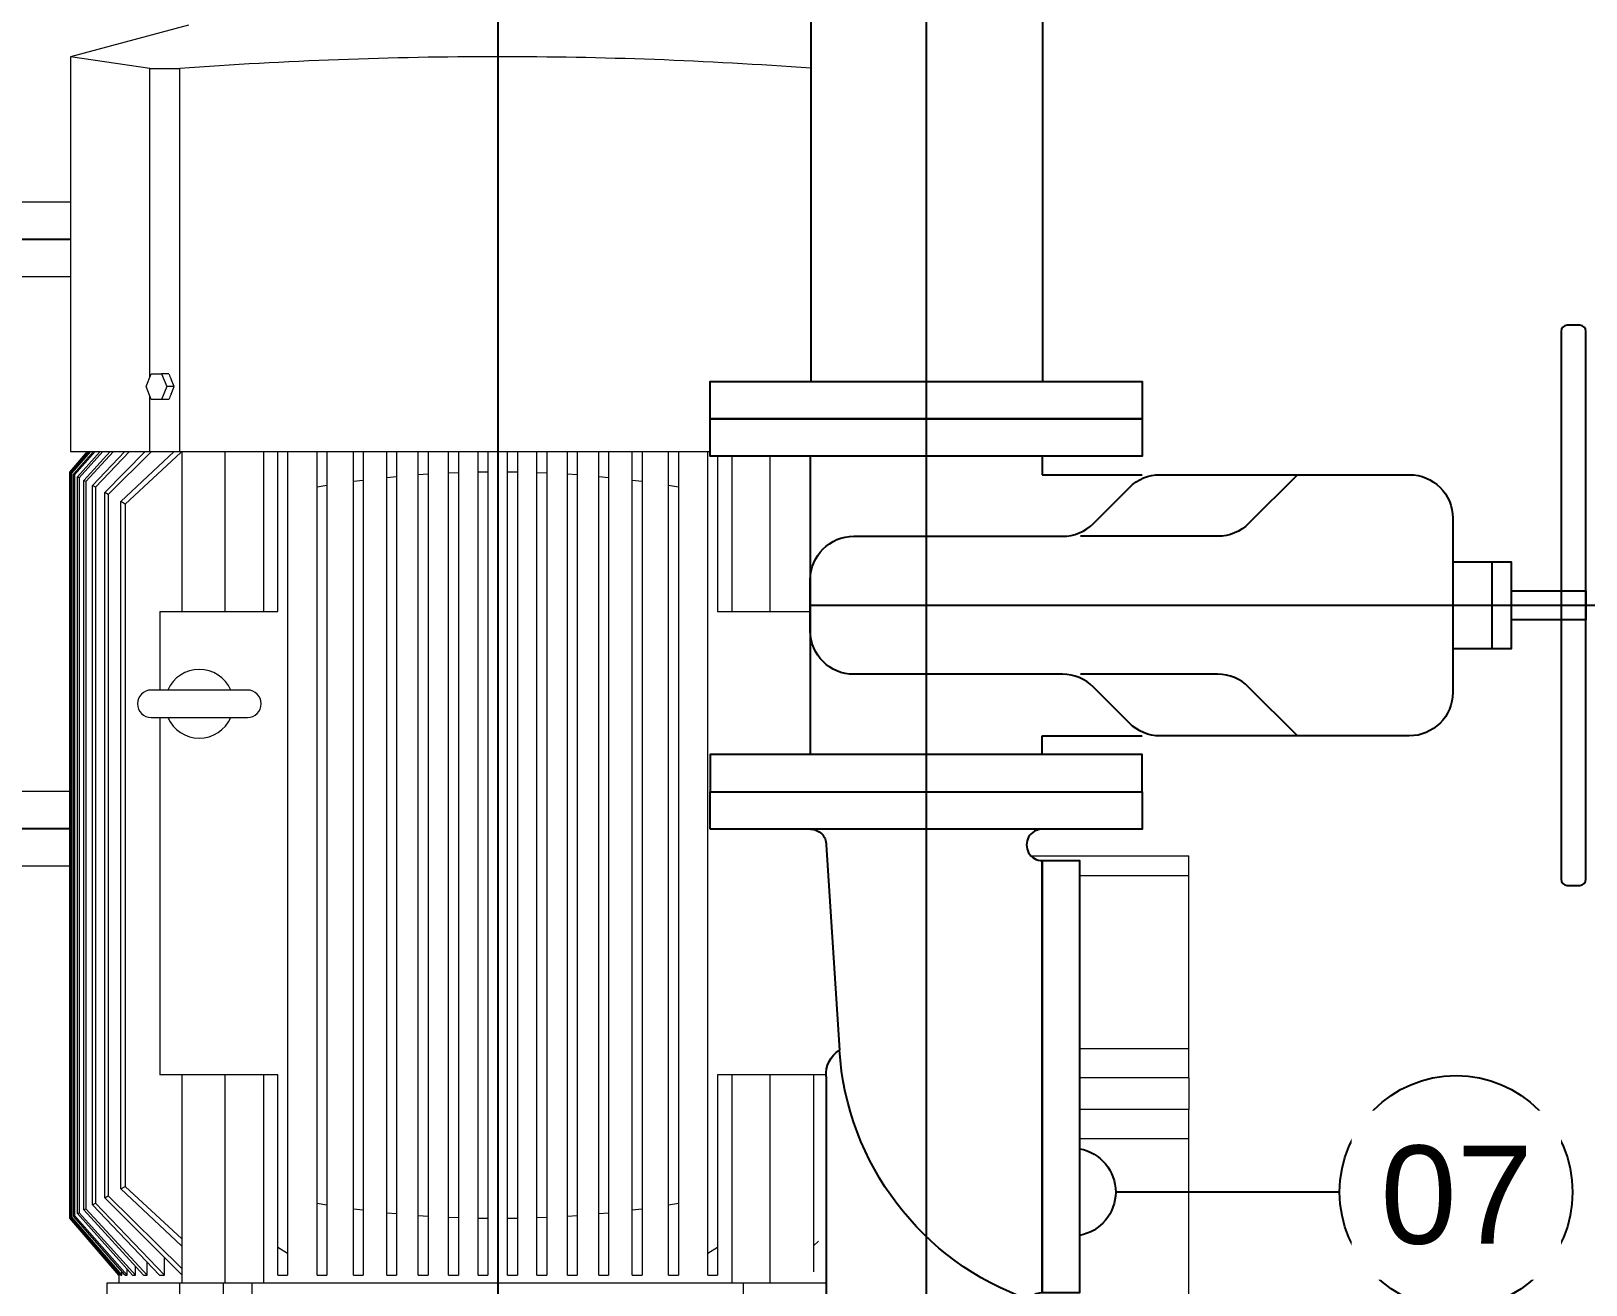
# Model space of a CAD drawing. Extents: x -160 to 364724, y -100 to 7353297.
# Drawn here: x 360236.9973 to 360237.4802, y 7349087.6858 to 7349088.0751 of the extents above; entities that cross this region are included whole.
import ezdxf
from ezdxf.enums import TextEntityAlignment as Align

# ---------------------------------------------------------------- set-up
doc = ezdxf.new("R2010")
doc.units = 0
doc.header["$LTSCALE"] = 5
doc.linetypes.add('________________', pattern=[0])
doc.linetypes.add('SGC_DASHDOT', pattern=[1, 0.5, -0.25, 0, -0.25])
for name, color, linetype in [('BOLA LM', 1, 'Continuous'), ('BOMBA', 1, 'Continuous'), ('FLANGES', 2, 'Continuous'), ('SANC_COTAS', 1, 'Continuous'), ('SANC_TEXTO', 2, 'Continuous'), ('SGC-Eixos', 253, 'SGC_DASHDOT'), ('SGC-Tubos (Desenho Bifilar)', 3, 'Continuous'), ('SGC-Valvulas (Acionamento)', 2, 'Continuous'), ('SGC-Valvulas (Linhas Externas)', 3, 'Continuous')]:
    doc.layers.add(name, color=color, linetype=linetype)
doc.layers.add('ESCADA', color=2, linetype='Continuous', lineweight=20)
doc.styles.add('R-80', font='arial.ttf')

# ---------------------------------------------------------------- blocks, each defined once
blk = doc.blocks.new('SG_1_R23FC10_D100', base_point=(3190.019199717499, 1643.318590489398))
at = {"layer": 'FLANGES'}
blk.add_line((3190.041366384165, 1643.606657156065), (3189.997033050832, 1643.606657156065), dxfattribs=at)
blk.add_lwpolyline([(3190.041366384165, 1643.586790489398), (3190.041366384165, 1643.616590489398), (3189.997033050832, 1643.616590489398), (3189.997033050832, 1643.586790489398)], dxfattribs=at)
for points in [[(3189.924199717499, 1643.208590489398), (3189.924199717499, 1643.428590489398), (3189.943199717499, 1643.428590489398), (3189.943199717499, 1643.208590489398)], [(3190.114199717499, 1643.208590489398), (3190.114199717499, 1643.428590489398), (3190.095199717499, 1643.428590489398), (3190.095199717499, 1643.208590489398)]]:
    blk.add_lwpolyline(points, close=True, dxfattribs=at)
at = {"layer": 'SGC-Valvulas (Acionamento)', "color": 3}
blk.add_lwpolyline([(3189.879755273054, 1643.654590489398), (3190.158644161943, 1643.654590489398, -0.414213562373095), (3190.16181082861, 1643.651423822731), (3190.16181082861, 1643.645090489398, -0.414213562373095), (3190.158644161943, 1643.641923822731), (3189.879755273054, 1643.641923822731, -0.414213562373095), (3189.876588606387, 1643.645090489398), (3189.876588606387, 1643.651423822731, -0.414213562373095)], format="xyb", close=True, dxfattribs=at)
at = {"layer": 'SGC-Valvulas (Acionamento)'}
blk.add_lwpolyline([(3190.026588606388, 1643.616590489398), (3190.026588606388, 1643.654590489398), (3190.01181082861, 1643.654590489398), (3190.01181082861, 1643.616590489398)], dxfattribs=at)
at = {"layer": 'SGC-Valvulas (Linhas Externas)'}
for p, q in [((3189.952699717499, 1643.377590489398), (3189.952699717499, 1643.428590489398)), ((3190.085699717499, 1643.377590489398), (3190.085699717499, 1643.428590489398)), ((3189.943199717499, 1643.377590489398), (3189.952699717499, 1643.377590489398)), ((3190.095199717499, 1643.377590489398), (3190.085699717499, 1643.377590489398)), ((3190.095199717499, 1643.259590489398), (3189.943199717499, 1643.259590489398))]:
    blk.add_line(p, q, dxfattribs=at)
blk.add_lwpolyline([(3190.054351316866, 1643.281757156065), (3190.054351316866, 1643.3880603548, -0.1989123673787155), (3190.060843783217, 1643.403734555116), (3190.079207251149, 1643.422098023048, 0.1989123673784692), (3190.085699717499, 1643.437772223364), (3190.085699717499, 1643.564623822731, 0.414213562373095), (3190.063533050832, 1643.586790489398), (3189.974866384166, 1643.586790489398, 0.414213562373095), (3189.952699717499, 1643.564623822731), (3189.952699717499, 1643.437772223364, 0.1989123673787155), (3189.959192183849, 1643.422098023048), (3189.977555651781, 1643.403734555116, -0.1989123673784692), (3189.984048118131, 1643.3880603548), (3189.984048118131, 1643.281757156065, 0.414213562373095), (3190.006214784798, 1643.259590489398), (3190.0321846502, 1643.259590489398, 0.414213562373095)], format="xyb", close=True, dxfattribs=at)
for points in [[(3189.952699717499, 1643.507690489398), (3189.977555651781, 1643.482834555116, -0.1989123673787155), (3189.984048118131, 1643.467160354799), (3189.984048118131, 1643.397242088766)], [(3190.085699717499, 1643.507690489398), (3190.060843783217, 1643.482834555116, 0.1989123673787155), (3190.054351316866, 1643.467160354799), (3190.054351316866, 1643.397242088766)]]:
    blk.add_lwpolyline(points, format="xyb", dxfattribs=at)
blk = doc.blocks.new('A$C29D3606B')
at = {"layer": 'FLANGES'}
for points in [[(-1.746229827404022e-10, -0.109864566475153), (0.01899999982560985, -0.109864566475153), (0.01900000017485581, 0.1101354332640767), (1.746229827404022e-10, 0.1101354332640767)], [(0.2709999998332933, -0.1099999994039536), (0.2899999998335261, -0.1099999994039536), (0.2900000001827721, 0.1100000003352761), (0.2710000001825392, 0.1100000003352761)], [(0.2550000000337604, 0.05913543049246073), (0.2550000000337604, 0.0781354308128357), (0.03500000029453076, 0.0781354308128357), (0.03500000029453076, 0.0591354314237833)]]:
    blk.add_lwpolyline(points, close=True, dxfattribs=at)
blk.add_arc((0.08622224503778853, 0.07410151697695255), 0.0224172374746889, 10.3666706600272, 169.6333293399728, dxfattribs=at)
at = {"layer": 'SGC-Tubos (Desenho Bifilar)'}
for p, q in [((0.2630048389837611, -0.05086456518620253), (0.1585572986223269, -0.04415571875870228)), ((0.1450000001641456, -0.05086456425487995), (0.02700000020558946, -0.05086456425487995))]:
    blk.add_line(p, q, dxfattribs=at)
blk.add_lwpolyline([(0.2710000002407469, 0.05913543049246073, -1.000000116415327), (0.2550000000628643, 0.05913543049246073), (0.03500000029453076, 0.05913543049246073, -0.9999999999999999), (0.01900000011664815, 0.05913543049246073)], format="xyb", dxfattribs=at)
for centre, radius, start, end in [((0.1679416087572463, 0.1001546960324049), 0.1446152178966805, 199.254908932188, 266.27937193337), ((0.1463992539211176, -0.03663940727710724), 0.01429380992313372, 264.3821880840804, 328.2749300754879), ((0.02700000020558946, -0.05886456463485956), 0.008000000088941306, 89.98894158849222, 180), ((0.2629999993077945, -0.05886456556618214), 0.008000000932952443, 6.670106611340546e-06, 90.0346495300825)]:
    blk.add_arc(centre, radius, start, end, dxfattribs=at)

msp = doc.modelspace()

# ---------------------------------------------------------------- linework, layer by layer
at = {"layer": 'BOLA LM'}
msp.add_line((360237.4037201107, 7349087.714641261), (360237.3341595399, 7349087.714641261), dxfattribs=at)
msp.add_circle((360237.4398868313, 7349087.714641261), 0.03616672053629819, dxfattribs=at)
at = {"layer": 'BOMBA', "linetype": '________________', "lineweight": 9}
for p, q in [((360237.0462152142, 7349088.076927976), (360237.0096336412, 7349088.067125973)), ((360237.0096288814, 7349088.06712762), (360237.0096288814, 7349087.944607406)), ((360237.0342533617, 7349088.063447128), (360237.0096288814, 7349088.067124697)), ((360237.0342533617, 7349088.063447128), (360237.0434909414, 7349088.063447128)), ((360237.0342533617, 7349087.967712901), (360237.0342533617, 7349088.063447128)), ((360237.0434909414, 7349087.944607406), (360237.0434909414, 7349088.063447128)), ((360237.0330355521, 7349087.964729887), (360237.0346536521, 7349087.968693408)), ((360237.0346536521, 7349087.968693408), (360237.0378898521, 7349087.968693408)), ((360237.0378898521, 7349087.968693408), (360237.0395079521, 7349087.964729887)), ((360237.0401252565, 7349087.968693408), (360237.0378898521, 7349087.968693408)), ((360237.0417931746, 7349087.964729887), (360237.0408347704, 7349087.967077491)), ((360237.0346536521, 7349087.960766369), (360237.0330355521, 7349087.964729887)), ((360237.0342533617, 7349087.944607406), (360237.0342533617, 7349087.961746876)), ((360237.0378898521, 7349087.960766369), (360237.0346536521, 7349087.960766369)), ((360237.0395079521, 7349087.964729887), (360237.0378898521, 7349087.960766369)), ((360237.0401252565, 7349087.960766369), (360237.0378898521, 7349087.960766369)), ((360237.0417931746, 7349087.964729887), (360237.0395079521, 7349087.964729887)), ((360237.0408347704, 7349087.962382288), (360237.0417931746, 7349087.964729887)), ((360237.0093472507, 7349087.938191214), (360237.0148799691, 7349087.944607406)), ((360237.0149894834, 7349087.944607406), (360237.0094165629, 7349087.938149915)), ((360237.0096288814, 7349087.944607406), (360237.0342533617, 7349087.944607406)), ((360237.0096940508, 7349087.937984689), (360237.0154284867, 7349087.944607406)), ((360237.0157587389, 7349087.944607406), (360237.0099024186, 7349087.937860736)), ((360237.0104918817, 7349087.937510616), (360237.0166958395, 7349087.944607406)), ((360237.0172597616, 7349087.944607406), (360237.0108453241, 7349087.937301063)), ((360237.0117896629, 7349087.936742554), (360237.0187741366, 7349087.944607406)), ((360237.0195898518, 7349087.944607406), (360237.0122953996, 7349087.93644427)), ((360237.013707041, 7349087.935614686), (360237.0218847283, 7349087.944607406)), ((360237.0229863657, 7349087.944607406), (360237.01437876, 7349087.935221472)), ((360237.0164430563, 7349087.934019172), (360237.026413052, 7349087.944607406)), ((360237.0278584345, 7349087.944607406), (360237.017302172, 7349087.933521482)), ((360237.0201955202, 7349087.931856698), (360237.0328169878, 7349087.944607406)), ((360237.0346932468, 7349087.944607406), (360237.0212679867, 7349087.931243987)), ((360237.025206564, 7349087.929013551), (360237.0417859097, 7349087.944607406)), ((360237.0438610892, 7349087.944269049), (360237.0265252746, 7349087.928273532)), ((360237.0342533617, 7349087.944607406), (360237.0434909414, 7349087.944607406)), ((360237.0434909414, 7349087.944607406), (360237.2082296424, 7349087.944607406)), ((360237.0441109918, 7349087.944492287), (360237.0438610892, 7349087.944269049)), ((360237.0441072985, 7349087.944607406), (360237.0441072985, 7349087.89491097)), ((360237.0575972496, 7349087.89491097), (360237.0575972496, 7349087.944607406)), ((360237.0694759144, 7349087.944607406), (360237.0694759144, 7349087.89491097)), ((360237.0739598498, 7349087.89491097), (360237.0739598498, 7349087.944607406)), ((360237.0770087109, 7349087.944607406), (360237.0770087109, 7349087.695574363)), ((360237.086155294, 7349087.933521482), (360237.086155294, 7349087.944607406)), ((360237.0892041551, 7349087.944607406), (360237.0892041551, 7349087.934019172)), ((360237.0974360799, 7349087.935221472), (360237.0974360799, 7349087.944607406)), ((360237.100484941, 7349087.944607406), (360237.100484941, 7349087.935614686)), ((360237.1078022076, 7349087.93644427), (360237.1078022076, 7349087.944607406)), ((360237.1108510686, 7349087.944607406), (360237.1108510686, 7349087.936742554)), ((360237.117558563, 7349087.937301063), (360237.117558563, 7349087.944607406)), ((360237.1206074241, 7349087.944607406), (360237.1206074241, 7349087.937510616)), ((360237.1270100322, 7349087.937860736), (360237.1270100322, 7349087.944607406)), ((360237.1300588934, 7349087.944607406), (360237.1300588934, 7349087.937984689)), ((360237.1361566155, 7349087.938149915), (360237.1361566155, 7349087.944607406)), ((360237.1392054765, 7349087.944607406), (360237.1392054765, 7349087.938191214)), ((360237.1453031986, 7349087.938191214), (360237.1453031986, 7349087.944607406)), ((360237.1483520597, 7349087.944607406), (360237.1483520597, 7349087.938149915)), ((360237.1544497818, 7349087.937984689), (360237.1544497818, 7349087.944607406)), ((360237.1574986428, 7349087.944607406), (360237.1574986428, 7349087.937860736)), ((360237.163901251, 7349087.937510616), (360237.163901251, 7349087.944607406)), ((360237.1669501122, 7349087.944607406), (360237.1669501122, 7349087.937301063)), ((360237.1736576064, 7349087.936742554), (360237.1736576064, 7349087.944607406)), ((360237.1767064676, 7349087.944607406), (360237.1767064676, 7349087.93644427)), ((360237.1840237341, 7349087.935614686), (360237.1840237341, 7349087.944607406)), ((360237.1870725951, 7349087.944607406), (360237.1870725951, 7349087.935221472)), ((360237.19530452, 7349087.934019172), (360237.19530452, 7349087.944607406)), ((360237.1983533811, 7349087.944607406), (360237.1983533811, 7349087.933521482)), ((360237.2074999643, 7349087.695574363), (360237.2074999643, 7349087.944607406)), ((360237.2105488253, 7349087.943171228), (360237.2105488253, 7349087.89491097)), ((360237.2150327607, 7349087.89491097), (360237.2150327607, 7349087.943171228)), ((360237.2269114256, 7349087.89491097), (360237.2269114256, 7349087.943171228)), ((360237.0094165629, 7349087.938149915), (360237.0093472507, 7349087.938191214)), ((360237.0093472507, 7349087.70650494), (360237.0093472507, 7349087.938191214)), ((360237.0094165629, 7349087.938149915), (360237.0094165629, 7349087.706546239)), ((360237.0099024186, 7349087.937860736), (360237.0096940508, 7349087.937984689)), ((360237.0096940508, 7349087.706711465), (360237.0096940508, 7349087.937984689)), ((360237.0099024186, 7349087.937860736), (360237.0099024186, 7349087.706835418)), ((360237.0108453241, 7349087.937301063), (360237.0104918817, 7349087.937510616)), ((360237.0104918817, 7349087.707185538), (360237.0104918817, 7349087.937510616)), ((360237.0108453241, 7349087.937301063), (360237.0108453241, 7349087.707395093)), ((360237.0122953996, 7349087.93644427), (360237.0117896629, 7349087.936742554)), ((360237.0117896629, 7349087.707953599), (360237.0117896629, 7349087.936742554)), ((360237.0122953996, 7349087.93644427), (360237.0122953996, 7349087.708251883)), ((360237.1108510686, 7349087.936742554), (360237.1078022076, 7349087.93644427)), ((360237.1078022076, 7349087.708251883), (360237.1078022076, 7349087.93644427)), ((360237.1108510686, 7349087.936742554), (360237.1108510686, 7349087.707953599)), ((360237.1206074241, 7349087.937510616), (360237.117558563, 7349087.937301063)), ((360237.117558563, 7349087.707395093), (360237.117558563, 7349087.937301063)), ((360237.1206074241, 7349087.937510616), (360237.1206074241, 7349087.707185538)), ((360237.1300588934, 7349087.937984689), (360237.1270100322, 7349087.937860736)), ((360237.1270100322, 7349087.706835418), (360237.1270100322, 7349087.937860736)), ((360237.1300588934, 7349087.937984689), (360237.1300588934, 7349087.706711465)), ((360237.1392054765, 7349087.938191214), (360237.1361566155, 7349087.938149915)), ((360237.1361566155, 7349087.706546239), (360237.1361566155, 7349087.938149915)), ((360237.1392054765, 7349087.938191214), (360237.1392054765, 7349087.70650494)), ((360237.1453031986, 7349087.70650494), (360237.1453031986, 7349087.938191214)), ((360237.1483520597, 7349087.938149915), (360237.1453031986, 7349087.938191214)), ((360237.1483520597, 7349087.938149915), (360237.1483520597, 7349087.706546239)), ((360237.1544497818, 7349087.706711465), (360237.1544497818, 7349087.937984689)), ((360237.1574986428, 7349087.937860736), (360237.1544497818, 7349087.937984689)), ((360237.1574986428, 7349087.937860736), (360237.1574986428, 7349087.706835418)), ((360237.163901251, 7349087.707185538), (360237.163901251, 7349087.937510616)), ((360237.1669501122, 7349087.937301063), (360237.163901251, 7349087.937510616)), ((360237.1669501122, 7349087.937301063), (360237.1669501122, 7349087.707395093)), ((360237.1736576064, 7349087.707953599), (360237.1736576064, 7349087.936742554)), ((360237.1767064676, 7349087.93644427), (360237.1736576064, 7349087.936742554)), ((360237.1767064676, 7349087.93644427), (360237.1767064676, 7349087.708251883)), ((360237.01437876, 7349087.935221472), (360237.013707041, 7349087.935614686)), ((360237.013707041, 7349087.70908147), (360237.013707041, 7349087.935614686)), ((360237.01437876, 7349087.935221472), (360237.01437876, 7349087.709474684)), ((360237.017302172, 7349087.933521482), (360237.0164430563, 7349087.934019172)), ((360237.0164430563, 7349087.710676984), (360237.0164430563, 7349087.934019172)), ((360237.017302172, 7349087.933521482), (360237.017302172, 7349087.711174673)), ((360237.0212679867, 7349087.931243987), (360237.0201955202, 7349087.931856698)), ((360237.0201955202, 7349087.712839457), (360237.0201955202, 7349087.931856698)), ((360237.0892041551, 7349087.934019172), (360237.086155294, 7349087.933521482)), ((360237.086155294, 7349087.711174673), (360237.086155294, 7349087.933521482)), ((360237.0892041551, 7349087.934019172), (360237.0892041551, 7349087.710676984)), ((360237.100484941, 7349087.935614686), (360237.0974360799, 7349087.935221472)), ((360237.0974360799, 7349087.709474684), (360237.0974360799, 7349087.935221472)), ((360237.100484941, 7349087.935614686), (360237.100484941, 7349087.70908147)), ((360237.1840237341, 7349087.70908147), (360237.1840237341, 7349087.935614686)), ((360237.1870725951, 7349087.935221472), (360237.1840237341, 7349087.935614686)), ((360237.1870725951, 7349087.935221472), (360237.1870725951, 7349087.709474684)), ((360237.19530452, 7349087.710676984), (360237.19530452, 7349087.934019172)), ((360237.1983533811, 7349087.933521482), (360237.19530452, 7349087.934019172)), ((360237.1983533811, 7349087.933521482), (360237.1983533811, 7349087.711174673)), ((360237.0212679867, 7349087.931243987), (360237.0212679867, 7349087.713452167)), ((360237.0265252746, 7349087.928273532), (360237.025206564, 7349087.929013551)), ((360237.025206564, 7349087.715682602), (360237.025206564, 7349087.929013551)), ((360237.0265252746, 7349087.928273532), (360237.0265252746, 7349087.716422622)), ((360237.0373735171, 7349087.89491097), (360237.0373735171, 7349087.870520082)), ((360237.0373735171, 7349087.89491097), (360237.0739598498, 7349087.89491097)), ((360237.2105488253, 7349087.89491097), (360237.2393281487, 7349087.89491097)), ((360237.0645083805, 7349087.870520082), (360237.0346295421, 7349087.870520082)), ((360237.0346295421, 7349087.861983272), (360237.0645083805, 7349087.861983272)), ((360237.0373735171, 7349087.861983272), (360237.0373735171, 7349087.751004728)), ((360237.3079068628, 7349087.818994329), (360237.3568941563, 7349087.818994329)), ((360237.3568941563, 7349087.812896608), (360237.3568941563, 7349087.818994329)), ((360237.3229498554, 7349087.812896608), (360237.3568941563, 7349087.812896608)), ((360237.3568941563, 7349087.759236653), (360237.3568941563, 7349087.812896608)), ((360237.3229498554, 7349087.759236653), (360237.3568941563, 7349087.759236653)), ((360237.3568941563, 7349087.750090069), (360237.3568941563, 7349087.759236653)), ((360237.0739598498, 7349087.751004728), (360237.0373735171, 7349087.751004728)), ((360237.0441072985, 7349087.751004728), (360237.0441072985, 7349087.686368874)), ((360237.0575972496, 7349087.686368874), (360237.0575972496, 7349087.751004728)), ((360237.0694759144, 7349087.751004728), (360237.0694759144, 7349087.686368874)), ((360237.0739598498, 7349087.697473579), (360237.0739598498, 7349087.751004728)), ((360237.2442889308, 7349087.751004728), (360237.2105488253, 7349087.751004728)), ((360237.2105488253, 7349087.751004728), (360237.2105488253, 7349087.697473579)), ((360237.2150327607, 7349087.686368874), (360237.2150327607, 7349087.751004728)), ((360237.2269114256, 7349087.686368874), (360237.2269114256, 7349087.751004728)), ((360237.2404013765, 7349087.689923801), (360237.2404013765, 7349087.751004728)), ((360237.3568941563, 7349087.750090069), (360237.3229498554, 7349087.750090069)), ((360237.3568941563, 7349087.750090069), (360237.3568941563, 7349087.740333715)), ((360237.3568941563, 7349087.740333715), (360237.3229498554, 7349087.740333715)), ((360237.3568941563, 7349087.73118713), (360237.3568941563, 7349087.740333715)), ((360237.3568941563, 7349087.73118713), (360237.3568941563, 7349087.733573119)), ((360237.3568941563, 7349087.73118713), (360237.3229498554, 7349087.73118713)), ((360237.3568941563, 7349087.73118713), (360237.3499382069, 7349087.73118713)), ((360237.3568941563, 7349087.677527177), (360237.3568941563, 7349087.73118713)), ((360237.025206564, 7349087.715682602), (360237.0265252746, 7349087.716422622)), ((360237.0440819287, 7349087.697997774), (360237.025206564, 7349087.715682602)), ((360237.0265252746, 7349087.716422622), (360237.0441457446, 7349087.700172841)), ((360237.013707041, 7349087.70908147), (360237.01437876, 7349087.709474684)), ((360237.01437876, 7349087.709474684), (360237.0334364756, 7349087.688807962)), ((360237.0164430563, 7349087.710676984), (360237.017302172, 7349087.711174673)), ((360237.0372034859, 7349087.688807962), (360237.0164430563, 7349087.710676984)), ((360237.017302172, 7349087.711174673), (360237.0387995135, 7349087.688807962)), ((360237.0201955202, 7349087.712839457), (360237.0212679867, 7349087.713452167)), ((360237.0441155987, 7349087.6889961), (360237.0201955202, 7349087.712839457)), ((360237.0212679867, 7349087.713452167), (360237.0441674699, 7349087.690936041)), ((360237.086155294, 7349087.711174673), (360237.0892041551, 7349087.710676984)), ((360237.086155294, 7349087.688807962), (360237.086155294, 7349087.711174673)), ((360237.0892041551, 7349087.710676984), (360237.0892041551, 7349087.688807962)), ((360237.0974360799, 7349087.709474684), (360237.100484941, 7349087.70908147)), ((360237.0974360799, 7349087.688807962), (360237.0974360799, 7349087.709474684)), ((360237.1840237341, 7349087.70908147), (360237.1870725951, 7349087.709474684)), ((360237.1870725951, 7349087.709474684), (360237.1870725951, 7349087.688807962)), ((360237.19530452, 7349087.710676984), (360237.1983533811, 7349087.711174673)), ((360237.19530452, 7349087.688807962), (360237.19530452, 7349087.710676984)), ((360237.1983533811, 7349087.711174673), (360237.1983533811, 7349087.688807962)), ((360237.0093472507, 7349087.70650494), (360237.0094165629, 7349087.706546239)), ((360237.0246078002, 7349087.688807962), (360237.0093472507, 7349087.70650494)), ((360237.0094165629, 7349087.706546239), (360237.0247263789, 7349087.688807962)), ((360237.0096940508, 7349087.706711465), (360237.0099024186, 7349087.706835418)), ((360237.0252018944, 7349087.688807962), (360237.0096940508, 7349087.706711465)), ((360237.0099024186, 7349087.706835418), (360237.0255598028, 7349087.688807962)), ((360237.0104918817, 7349087.707185538), (360237.0108453241, 7349087.707395093)), ((360237.0265762738, 7349087.688807962), (360237.0104918817, 7349087.707185538)), ((360237.0108453241, 7349087.707395093), (360237.0271886085, 7349087.688807962)), ((360237.0117896629, 7349087.707953599), (360237.0122953996, 7349087.708251883)), ((360237.0288354767, 7349087.688807962), (360237.0117896629, 7349087.707953599)), ((360237.0122953996, 7349087.708251883), (360237.0297241014, 7349087.688807962)), ((360237.0322301548, 7349087.688807962), (360237.013707041, 7349087.70908147)), ((360237.100484941, 7349087.70908147), (360237.100484941, 7349087.688807962)), ((360237.1078022076, 7349087.708251883), (360237.1108510686, 7349087.707953599)), ((360237.1078022076, 7349087.688807962), (360237.1078022076, 7349087.708251883)), ((360237.1108510686, 7349087.707953599), (360237.1108510686, 7349087.688807962)), ((360237.117558563, 7349087.707395093), (360237.1206074241, 7349087.707185538)), ((360237.117558563, 7349087.688807962), (360237.117558563, 7349087.707395093)), ((360237.1206074241, 7349087.707185538), (360237.1206074241, 7349087.688807962)), ((360237.1270100322, 7349087.706835418), (360237.1300588934, 7349087.706711465)), ((360237.1270100322, 7349087.688807962), (360237.1270100322, 7349087.706835418)), ((360237.1300588934, 7349087.706711465), (360237.1300588934, 7349087.688807962)), ((360237.1361566155, 7349087.706546239), (360237.1392054765, 7349087.70650494)), ((360237.1361566155, 7349087.688807962), (360237.1361566155, 7349087.706546239)), ((360237.1392054765, 7349087.70650494), (360237.1392054765, 7349087.688807962)), ((360237.1453031986, 7349087.70650494), (360237.1483520597, 7349087.706546239)), ((360237.1453031986, 7349087.688807962), (360237.1453031986, 7349087.70650494)), ((360237.1483520597, 7349087.706546239), (360237.1483520597, 7349087.688807962)), ((360237.1544497818, 7349087.706711465), (360237.1574986428, 7349087.706835418)), ((360237.1544497818, 7349087.688807962), (360237.1544497818, 7349087.706711465)), ((360237.1574986428, 7349087.706835418), (360237.1574986428, 7349087.688807962)), ((360237.163901251, 7349087.707185538), (360237.1669501122, 7349087.707395093)), ((360237.163901251, 7349087.688807962), (360237.163901251, 7349087.707185538)), ((360237.1669501122, 7349087.707395093), (360237.1669501122, 7349087.688807962)), ((360237.1736576064, 7349087.707953599), (360237.1767064676, 7349087.708251883)), ((360237.1736576064, 7349087.688807962), (360237.1736576064, 7349087.707953599)), ((360237.1767064676, 7349087.708251883), (360237.1767064676, 7349087.688807962)), ((360237.1840237341, 7349087.688807962), (360237.1840237341, 7349087.70908147)), ((360237.0770087109, 7349087.695574363), (360237.0739598498, 7349087.697473579)), ((360237.0739598498, 7349087.688807962), (360237.0739598498, 7349087.697473579)), ((360237.0770087109, 7349087.695574363), (360237.0770087109, 7349087.688807962)), ((360237.2105488253, 7349087.697473579), (360237.2074999643, 7349087.695574363)), ((360237.2074999643, 7349087.688807962), (360237.2074999643, 7349087.695574363)), ((360237.2105488253, 7349087.697473579), (360237.2105488253, 7349087.688807962)), ((360237.2419015797, 7349087.699381991), (360237.240340632, 7349087.697919714)), ((360237.0271886085, 7349087.688807962), (360237.0271886085, 7349087.690654044)), ((360237.0297241014, 7349087.688807962), (360237.0297241014, 7349087.69154022)), ((360237.0334364756, 7349087.688807962), (360237.0334364756, 7349087.692747642)), ((360237.0387995135, 7349087.688807962), (360237.0387995135, 7349087.694227749)), ((360237.0434605374, 7349087.686368874), (360237.0209096674, 7349087.686368874)), ((360237.0209096674, 7349087.686368874), (360237.0209096674, 7349087.651916743)), ((360237.0245683006, 7349087.688853768), (360237.0245683006, 7349087.686368874)), ((360237.0246078002, 7349087.688807962), (360237.0247263789, 7349087.688807962)), ((360237.0247263789, 7349087.688807962), (360237.0247263789, 7349087.68935679)), ((360237.0252018944, 7349087.688807962), (360237.0255598028, 7349087.688807962)), ((360237.0255598028, 7349087.688807962), (360237.0255598028, 7349087.689968335)), ((360237.0265762738, 7349087.688807962), (360237.0271886085, 7349087.688807962)), ((360237.0288354767, 7349087.688807962), (360237.0297241014, 7349087.688807962)), ((360237.0322301548, 7349087.688807962), (360237.0334364756, 7349087.688807962)), ((360237.0372034859, 7349087.688807962), (360237.0387995135, 7349087.688807962)), ((360237.0569504885, 7349087.686368874), (360237.0434605374, 7349087.686368874)), ((360237.0434605374, 7349087.686368874), (360237.0434605374, 7349087.675620166)), ((360237.0569504885, 7349087.686368874), (360237.0569504885, 7349087.648258111)), ((360237.0659271677, 7349087.686368874), (360237.0569504885, 7349087.686368874)), ((360237.0659271677, 7349087.686368874), (360237.0659271677, 7349087.651916743)), ((360237.2185815073, 7349087.686368874), (360237.0659271677, 7349087.686368874)), ((360237.0739598498, 7349087.688807962), (360237.0770087109, 7349087.688807962)), ((360237.086155294, 7349087.688807962), (360237.0892041551, 7349087.688807962)), ((360237.0974360799, 7349087.688807962), (360237.100484941, 7349087.688807962)), ((360237.1078022076, 7349087.688807962), (360237.1108510686, 7349087.688807962)), ((360237.117558563, 7349087.688807962), (360237.1206074241, 7349087.688807962)), ((360237.1270100322, 7349087.688807962), (360237.1300588934, 7349087.688807962)), ((360237.1361566155, 7349087.688807962), (360237.1392054765, 7349087.688807962)), ((360237.1453031986, 7349087.688807962), (360237.1483520597, 7349087.688807962)), ((360237.1544497818, 7349087.688807962), (360237.1574986428, 7349087.688807962)), ((360237.163901251, 7349087.688807962), (360237.1669501122, 7349087.688807962)), ((360237.1736576064, 7349087.688807962), (360237.1767064676, 7349087.688807962)), ((360237.1840237341, 7349087.688807962), (360237.1870725951, 7349087.688807962)), ((360237.19530452, 7349087.688807962), (360237.1983533811, 7349087.688807962)), ((360237.2074999643, 7349087.688807962), (360237.2105488253, 7349087.688807962)), ((360237.2185815073, 7349087.673650839), (360237.2185815073, 7349087.686368874)), ((360237.2275581866, 7349087.686368874), (360237.2185815073, 7349087.686368874)), ((360237.2442889308, 7349087.686368874), (360237.2275581866, 7349087.686368874))]:
    msp.add_line(p, q, dxfattribs=at)
for centre, radius, start, end in [((360237.1418774735, 7349086.749230691), 1.317894060105521, 89.98361578666403, 94.28136262674624), ((360237.1426312016, 7349086.749230691), 1.317894060093663, 85.78509441386132, 90.01638421333598), ((360237.0495689613, 7349087.866251676), 0.01067101371335727, 23.54372720531415, 156.4562727946859), ((360237.0346295421, 7349087.866251676), 0.004268405485343157, 90, 270), ((360237.0645083805, 7349087.866251676), 0.004268405485343157, 270, 90), ((360237.0495689613, 7349087.866251676), 0.01067101371335704, 203.5437272053141, 336.4562727946859)]:
    msp.add_arc(centre, radius, start, end, dxfattribs=at)
for centre, major_axis, ratio, start_param, end_param in [((360237.0643269478, 7349087.972656927), (-0.02968037651267577, 0.06255112725750238), 0.3419987131195718, 1.472508181277254, 1.498081463217748), ((360237.0643269478, 7349087.95680285), (-0.02968037651267558, -0.06255112725750249), 0.341998713119572, 4.785103843961839, 4.810677125902332)]:
    msp.add_ellipse(centre, major_axis=major_axis, ratio=ratio, start_param=start_param, end_param=end_param, dxfattribs=at)
at = {"layer": 'ESCADA'}
for p, q in [((360237.0096288814, 7349088.021935695), (360236.9064737827, 7349088.021935699)), ((360237.0096288814, 7349087.998764261), (360236.9064737827, 7349087.998764261)), ((360237.0093472507, 7349087.839003307), (360236.9064737827, 7349087.839003307)), ((360237.0093472507, 7349087.815831869), (360236.9064737827, 7349087.815831869))]:
    msp.add_line(p, q, dxfattribs=at)
at = {"layer": 'FLANGES'}
msp.add_lwpolyline([(360237.2082296424, 7349087.954756946), (360237.2082296424, 7349087.966342664), (360237.3423800616, 7349087.966342664), (360237.3423800616, 7349087.954756946)], close=True, dxfattribs=at)
at = {"layer": 'SGC-Eixos', "ltscale": 2}
for p, q in [((360237.2753874352, 7349087.099373304), (360237.2753874352, 7349088.974321091)), ((360237.1422543376, 7349088.102154817), (360237.1422543376, 7349087.250802255))]:
    msp.add_line(p, q, dxfattribs=at)
at = {"layer": 'SGC-Eixos'}
for p, q in [((360237.0096288814, 7349088.010349979), (360236.8912294169, 7349088.010349981)), ((360237.0093472507, 7349087.827417589), (360236.8912294169, 7349087.827417589))]:
    msp.add_line(p, q, dxfattribs=at)
at = {"layer": 'SGC-Eixos', "ltscale": 0.3}
msp.add_line((360237.2393281487, 7349087.896828356), (360237.5089160179, 7349087.896828356), dxfattribs=at)
at = {"layer": 'SGC-Tubos (Desenho Bifilar)'}
for p, q in [((360237.2394933003, 7349088.852975939), (360237.2394933042, 7349087.966342664)), ((360237.3114467207, 7349088.852975939), (360237.3114467207, 7349087.966342664))]:
    msp.add_line(p, q, dxfattribs=at)

# ---------------------------------------------------------------- block references
at = {"layer": 'SANC_COTAS', "xscale": -0.609774632997127, "yscale": 0.609774632997127, "zscale": 0.609774632997127, "rotation": 270}
msp.add_blockref('A$C29D3606B', (360237.2753048518, 7349087.662065121), dxfattribs=at)
at = {"layer": 'SGC-Valvulas (Linhas Externas)', "xscale": -0.609774632997127, "yscale": 0.609774632997127, "zscale": 0.609774632997127, "rotation": 270}
msp.add_blockref('SG_1_R23FC10_D100', (360237.275304852, 7349087.896828356), dxfattribs=at)

# ---------------------------------------------------------------- next in the draw order: wipeouts: each hides what was drawn before it
msp.add_wipeout([(360237.407461878, 7349087.687414209), (360237.4724781624, 7349087.687414209), (360237.4724781624, 7349087.739889767), (360237.407461878, 7349087.739889767)]).dxf.layer = 'SANC_TEXTO'

# ---------------------------------------------------------------- next in the draw order: texts
at = {"layer": 'SANC_TEXTO', "style": 'R-80'}
msp.add_text('07', height=0.03048873164985635, dxfattribs=at).set_placement((360237.4400532091, 7349087.698605197), align=Align.CENTER)

doc.saveas('drawing.dxf')
